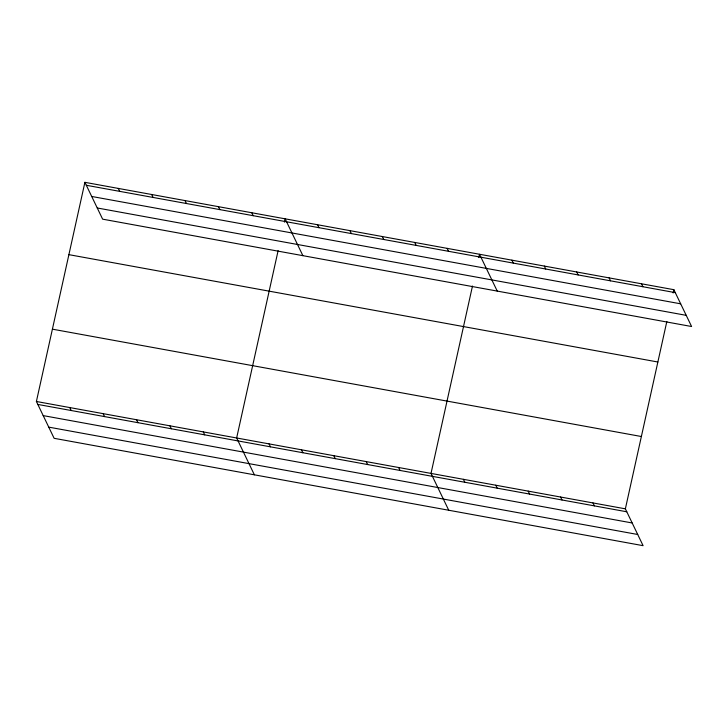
<?xml version="1.0" encoding="UTF-8"?>
<svg xmlns="http://www.w3.org/2000/svg" width="728" height="728" viewBox="0 0 728 728"><rect width="100%" height="100%" fill="white"/><g stroke="black" fill="none" stroke-linecap="round" stroke-linejoin="round"><path stroke-width="1.09" d="M666.839 321.467L625.37 508.836L643.097 545.672L54.127 438.311L36.4 401.483L84.903 182.328L673.873 289.689L691.6 326.517L102.63 219.164L84.903 182.328M278.123 250.614L236.646 437.983L254.372 474.811M284.43 222.122L285.158 218.837L302.884 255.665M472.481 286.04L431.012 473.409L448.73 510.237M478.787 257.548L479.515 254.263L497.242 291.091M673.145 292.974L673.873 289.689M86.323 185.276L675.293 292.638M91.71 196.46L680.671 303.822M97.252 207.981L686.222 315.342M68.896 254.654L657.866 362.007M52.407 329.165L641.377 436.518M36.4 401.483L625.37 508.836M37.82 404.431L626.79 511.784M43.198 415.606L632.168 522.968M48.74 427.127L637.71 534.489M641.486 283.784L642.897 286.732M609.09 277.878L610.51 280.826M576.694 271.972L578.114 274.92M544.298 266.075L545.718 269.014M511.911 260.169L513.331 263.117M592.974 502.939L594.394 505.878M447.119 248.357L448.539 251.306M560.578 497.033L561.998 499.981M414.733 242.451L416.152 245.4M528.191 491.127L529.611 494.075M382.337 236.545L383.756 239.494M495.795 485.221L497.215 488.17M349.941 230.639L351.36 233.588M463.399 479.315L464.819 482.264M317.554 224.734L318.964 227.682M398.616 467.503L400.036 470.452M251.779 212.749L253.198 215.697M366.22 461.598L367.64 464.546M218.409 206.67L219.829 209.609M333.824 455.701L335.244 458.649M185.03 200.582L186.45 203.531M301.438 449.795L302.857 452.743M151.661 194.494L153.071 197.443M269.041 443.889L270.461 446.837M118.282 188.416L119.701 191.364M203.276 431.895L204.695 434.844M169.897 425.816L171.317 428.765M136.527 419.728L137.947 422.677M103.148 413.65L104.568 416.598M69.779 407.562L71.189 410.51"/></g></svg>
